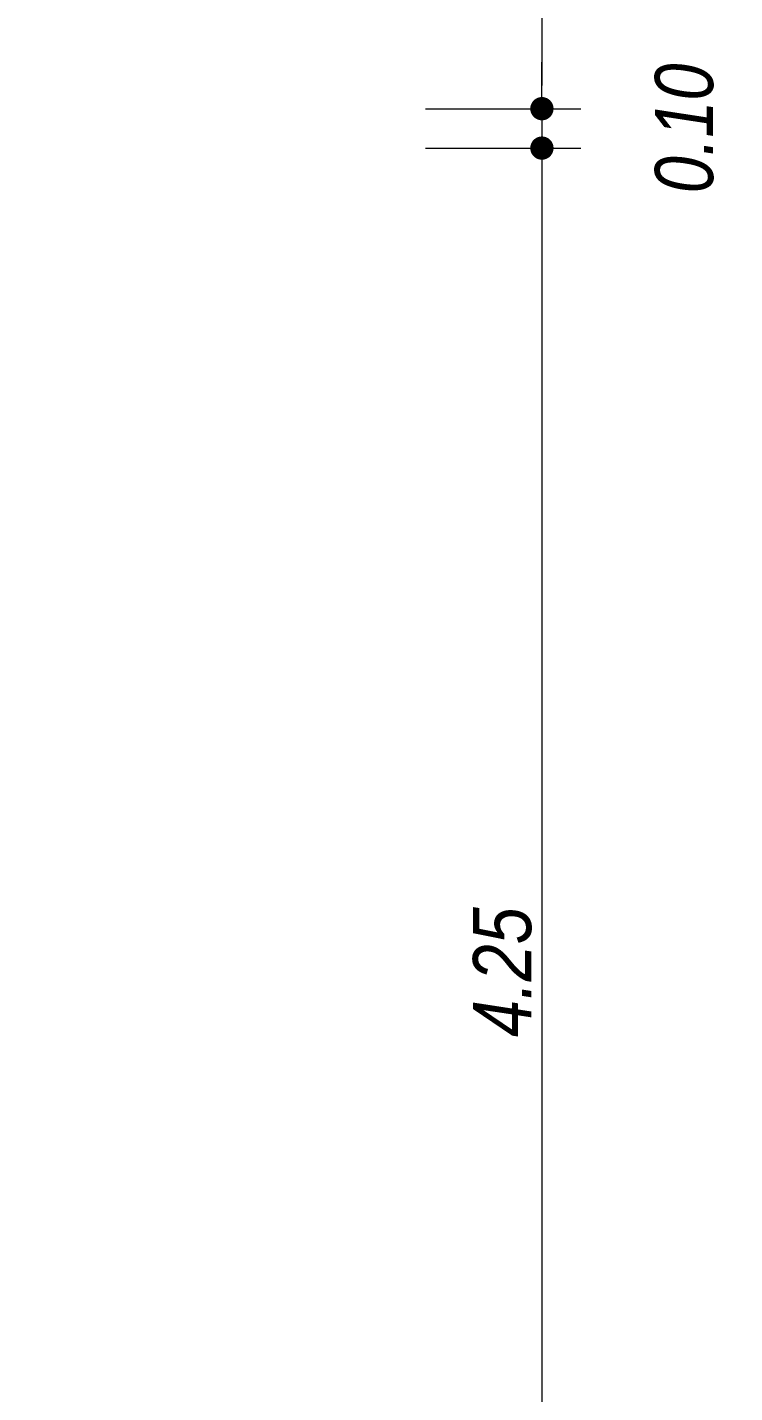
# Model space of a CAD drawing. Header units: inches. Extents: x 140 to 978, y -82 to 38.
# Drawn here: x 886.668 to 888.491, y -5.535 to -2.015 of the extents above; entities that cross this region are included whole.
import ezdxf

# ---------------------------------------------------------------- set-up
doc = ezdxf.new("R2010")
doc.units = ezdxf.units.IN
doc.header["$MEASUREMENT"] = 0
doc.layers.get('0').update_dxf_attribs({"lineweight": 0})
doc.layers.add('UNSAAC-COTA', color=48, linetype='Continuous', lineweight=0)
doc.layers.add('UNSAAC-FACHADA(2DO PLANO)', color=7, linetype='Continuous', lineweight=30)
doc.styles.add('narrow', font='')
doc.styles.get('narrow').set_extended_font_data('Arial Narrow', italic=True)
doc.dimstyles.new('1EN75', dxfattribs={"dimtxt": 0.15, "dimasz": 0.06, "dimexe": 0.1, "dimexo": 0.15, "dimgap": 0.025, "dimtad": 1, "dimzin": 1, "dimdsep": 46, "dimtxsty": 'narrow', "dimblk": 'DOT', "dimcen": 0.1, "dimclrd": 256, "dimclre": 256, "dimclrt": 256, "dimaunit": 1, "dimadec": 3, "dimazin": 0, "dimtfac": 1, "dimtmove": 2, "dimatfit": 3, "dimldrblk": 'ARCHTICK', "dimfxl": 0.3, "dimfxlon": 1, "dimtolj": 1, "dimtzin": 0, "dimlwd": 0, "dimlwe": 0, "dimarcsym": 0})

# ---------------------------------------------------------------- blocks, each defined once
blk = doc.blocks.new('_Dot')
at = {"color": 0, "linetype": 'ByBlock', "lineweight": -2}
blk.add_line((-0.5, 0), (-1, 0), dxfattribs=at)
at = {"color": 0, "linetype": 'ByBlock', "const_width": 0.5}
blk.add_lwpolyline([(-0.25, 0, 1), (0.25, 0, 1)], format="xyb", close=True, dxfattribs=at)
blk = doc.blocks.new('*D252')
at = {"layer": 'Defpoints', "color": 0, "transparency": 16777216}
for p in [(880.3254639167167, 2.469170508310853), (885.7867260582191, -2.115829491694086), (890.5167260582189, -2.115829491694087)]:
    blk.add_point(p, dxfattribs=at)
at = {"layer": 'UNSAAC-COTA', "lineweight": 0, "transparency": 16777216}
for p, q in [((890.2167260582189, 2.46917050831085), (890.6167260582189, 2.46917050831085)), ((890.5167260582189, 2.40917050831085), (890.5167260582189, -2.055829491694087)), ((890.2167260582189, -2.115829491694087), (890.6167260582189, -2.115829491694087))]:
    blk.add_line(p, q, dxfattribs=at)
at = {"layer": 'UNSAAC-COTA', "lineweight": 0, "transparency": 16777216, "xscale": 0.06, "yscale": 0.06, "zscale": 0.06}
for p, rotation in [((890.5167260582189, 2.46917050831085), 90), ((890.5167260582189, -2.115829491694087), 270)]:
    blk.add_blockref('_Dot', p, dxfattribs=dict(at, rotation=rotation))
at = {"layer": 'UNSAAC-COTA', "transparency": 16777216, "insert": (890.4151401100606, 0.1766705083085246), "char_height": 0.15, "attachment_point": 5, "rotation": 90, "style": 'narrow'}
blk.add_mtext('\\A1;4.59', dxfattribs=at)
blk = doc.blocks.new('_ArchTick')
at = {"layer": 'UNSAAC-FACHADA(2DO PLANO)', "color": 0, "const_width": 0.15}
blk.add_lwpolyline([(-0.5, -0.5), (0.5, 0.5)], dxfattribs=at)
blk = doc.blocks.new('*D253')
at = {"layer": 'Defpoints', "color": 0, "transparency": 16777216}
for p in [(885.7867260582193, -2.115829491694086), (885.7867260582193, -6.615829491711025), (890.5167260582191, -6.615829491711027)]:
    blk.add_point(p, dxfattribs=at)
at = {"layer": 'UNSAAC-COTA', "lineweight": 0, "transparency": 16777216}
for p, q in [((890.2167260582191, -2.115829491694087), (890.6167260582191, -2.115829491694087)), ((890.5167260582191, -2.175829491694087), (890.5167260582191, -6.555829491711028)), ((890.2167260582191, -6.615829491711027), (890.6167260582191, -6.615829491711027))]:
    blk.add_line(p, q, dxfattribs=at)
at = {"layer": 'UNSAAC-COTA', "lineweight": 0, "transparency": 16777216, "xscale": 0.06, "yscale": 0.06, "zscale": 0.06}
for p, rotation in [((890.5167260582191, -2.115829491694087), 90), ((890.5167260582191, -6.615829491711027), 270)]:
    blk.add_blockref('_Dot', p, dxfattribs=dict(at, rotation=rotation))
at = {"layer": 'UNSAAC-COTA', "transparency": 16777216, "insert": (890.4151401100609, -4.365829491702414), "char_height": 0.15, "attachment_point": 5, "rotation": 90, "style": 'narrow'}
blk.add_mtext('\\A1;4.50', dxfattribs=at)
blk = doc.blocks.new('*D273')
at = {"layer": 'Defpoints', "color": 0, "transparency": 16777216}
for p in [(887.4866896337026, 24.12413627144082), (889.7095091004094, 24.12413627144081), (887.4866896337026, -13.27586372856067)]:
    blk.add_point(p, dxfattribs=at)
at = {"layer": 'UNSAAC-COTA', "lineweight": 0, "transparency": 16777216}
for p, q in [((889.4095091004094, 24.12413627144081), (889.8095091004094, 24.12413627144081)), ((889.7095091004094, -13.21586372856066), (889.7095091004094, 24.06413627144082)), ((889.4095091004094, -13.27586372856067), (889.8095091004094, -13.27586372856067))]:
    blk.add_line(p, q, dxfattribs=at)
at = {"layer": 'UNSAAC-COTA', "lineweight": 0, "transparency": 16777216, "xscale": 0.06, "yscale": 0.06, "zscale": 0.06}
for p, rotation in [((889.7095091004094, 24.12413627144081), 90), ((889.7095091004094, -13.27586372856067), 270)]:
    blk.add_blockref('_Dot', p, dxfattribs=dict(at, rotation=rotation))
at = {"layer": 'UNSAAC-COTA', "transparency": 16777216, "insert": (889.6079231522511, 5.424136271440219), "char_height": 0.15, "attachment_point": 5, "rotation": 90, "style": 'narrow'}
blk.add_mtext('\\A1;37.40', dxfattribs=at)
blk = doc.blocks.new('*D287')
at = {"layer": 'Defpoints', "color": 0, "transparency": 16777216}
for p in [(881.8182893729336, 2.255473876496353), (885.5624896337026, -2.225063728561167), (888.93928972618, -2.225063728561168)]:
    blk.add_point(p, dxfattribs=at)
at = {"layer": 'UNSAAC-COTA', "lineweight": 0, "transparency": 16777216}
for p, q in [((888.6392897261801, 2.255473876496351), (889.0392897261801, 2.255473876496351)), ((888.93928972618, 2.195473876496351), (888.93928972618, -2.165063728561168)), ((888.6392897261801, -2.225063728561168), (889.0392897261801, -2.225063728561168))]:
    blk.add_line(p, q, dxfattribs=at)
at = {"layer": 'UNSAAC-COTA', "lineweight": 0, "transparency": 16777216, "xscale": 0.06, "yscale": 0.06, "zscale": 0.06}
for p, rotation in [((888.93928972618, 2.255473876496351), 90), ((888.93928972618, -2.225063728561168), 270)]:
    blk.add_blockref('_Dot', p, dxfattribs=dict(at, rotation=rotation))
at = {"layer": 'UNSAAC-COTA', "transparency": 16777216, "insert": (888.8377037780218, 0.0152050739677345), "char_height": 0.15, "attachment_point": 5, "rotation": 90, "style": 'narrow'}
blk.add_mtext('\\A1;4.48', dxfattribs=at)
blk = doc.blocks.new('*D288')
at = {"layer": 'Defpoints', "color": 0, "transparency": 16777216}
for p in [(885.5624896337026, -2.225063728561167), (885.5624896337026, -2.3266637285613), (888.93928972618, -2.326663728561301)]:
    blk.add_point(p, dxfattribs=at)
at = {"layer": 'UNSAAC-COTA', "lineweight": 0, "transparency": 16777216}
for p, q in [((888.93928972618, -2.165063728561168), (888.93928972618, -2.105063728561168)), ((888.6392897261801, -2.225063728561168), (889.0392897261801, -2.225063728561168)), ((888.93928972618, -2.225063728561168), (888.93928972618, -2.326663728561301)), ((888.6392897261801, -2.326663728561301), (889.0392897261801, -2.326663728561301)), ((888.93928972618, -2.386663728561301), (888.93928972618, -2.446663728561301))]:
    blk.add_line(p, q, dxfattribs=at)
at = {"layer": 'UNSAAC-COTA', "lineweight": 0, "transparency": 16777216, "xscale": 0.06, "yscale": 0.06, "zscale": 0.06}
for p, rotation in [((888.93928972618, -2.225063728561168), 270), ((888.93928972618, -2.326663728561301), 90)]:
    blk.add_blockref('_Dot', p, dxfattribs=dict(at, rotation=rotation))
at = {"layer": 'UNSAAC-COTA', "transparency": 16777216, "insert": (889.05995305341, -2.275863728561021), "char_height": 0.15, "attachment_point": 5, "rotation": 90, "style": 'narrow'}
blk.add_mtext('\\A1;0.10', dxfattribs=at)
blk = doc.blocks.new('*D289')
at = {"layer": 'Defpoints', "color": 0, "transparency": 16777216}
for p in [(885.5624896337026, -2.3266637285613), (885.5624896337026, -2.425063728561355), (888.93928972618, -2.425063728561355)]:
    blk.add_point(p, dxfattribs=at)
at = {"layer": 'UNSAAC-COTA', "lineweight": 0, "transparency": 16777216}
for p, q in [((888.93928972618, -2.2666637285613), (888.93928972618, -2.2066637285613)), ((888.6392897261801, -2.326663728561301), (889.0392897261801, -2.326663728561301)), ((888.93928972618, -2.326663728561301), (888.93928972618, -2.425063728561355)), ((888.6392897261801, -2.425063728561355), (889.0392897261801, -2.425063728561356)), ((888.93928972618, -2.485063728561355), (888.93928972618, -2.545063728561356))]:
    blk.add_line(p, q, dxfattribs=at)
at = {"layer": 'UNSAAC-COTA', "lineweight": 0, "transparency": 16777216, "xscale": 0.06, "yscale": 0.06, "zscale": 0.06}
for p, rotation in [((888.93928972618, -2.326663728561301), 270), ((888.93928972618, -2.425063728561355), 90)]:
    blk.add_blockref('_Dot', p, dxfattribs=dict(at, rotation=rotation))
at = {"layer": 'UNSAAC-COTA', "transparency": 16777216, "insert": (889.3065475706549, -2.375863728561185), "char_height": 0.15, "attachment_point": 5, "rotation": 90, "style": 'narrow'}
blk.add_mtext('\\A1;0.10', dxfattribs=at)
blk = doc.blocks.new('*D290')
at = {"layer": 'Defpoints', "color": 0, "transparency": 16777216}
for p in [(885.5624896337026, -2.425063728561355), (885.5624896337026, -2.526663728561346), (888.93928972618, -2.526663728561346)]:
    blk.add_point(p, dxfattribs=at)
at = {"layer": 'UNSAAC-COTA', "lineweight": 0, "transparency": 16777216}
for p, q in [((888.93928972618, -2.365063728561355), (888.93928972618, -2.305063728561355)), ((888.6392897261801, -2.425063728561355), (889.0392897261801, -2.425063728561356)), ((888.93928972618, -2.425063728561355), (888.93928972618, -2.526663728561346)), ((888.6392897261801, -2.526663728561346), (889.0392897261801, -2.526663728561346)), ((888.93928972618, -2.586663728561346), (888.93928972618, -2.646663728561346))]:
    blk.add_line(p, q, dxfattribs=at)
at = {"layer": 'UNSAAC-COTA', "lineweight": 0, "transparency": 16777216, "xscale": 0.06, "yscale": 0.06, "zscale": 0.06}
for p, rotation in [((888.93928972618, -2.425063728561355), 270), ((888.93928972618, -2.526663728561346), 90)]:
    blk.add_blockref('_Dot', p, dxfattribs=dict(at, rotation=rotation))
at = {"layer": 'UNSAAC-COTA', "transparency": 16777216, "insert": (888.7106170369989, -2.475863728561137), "char_height": 0.15, "attachment_point": 5, "rotation": 90, "style": 'narrow'}
blk.add_mtext('\\A1;0.10', dxfattribs=at)
blk = doc.blocks.new('*D291')
at = {"layer": 'Defpoints', "color": 0, "transparency": 16777216}
for p in [(885.5624896337026, -2.526663728561346), (885.5624896337026, -6.575063728561332), (888.93928972618, -6.575063728561333)]:
    blk.add_point(p, dxfattribs=at)
at = {"layer": 'UNSAAC-COTA', "lineweight": 0, "transparency": 16777216}
for p, q in [((888.6392897261801, -2.526663728561346), (889.0392897261801, -2.526663728561346)), ((888.93928972618, -2.586663728561346), (888.93928972618, -6.515063728561334)), ((888.6392897261801, -6.575063728561333), (889.0392897261801, -6.575063728561333))]:
    blk.add_line(p, q, dxfattribs=at)
at = {"layer": 'UNSAAC-COTA', "lineweight": 0, "transparency": 16777216, "xscale": 0.06, "yscale": 0.06, "zscale": 0.06}
for p, rotation in [((888.93928972618, -2.526663728561346), 90), ((888.93928972618, -6.575063728561333), 270)]:
    blk.add_blockref('_Dot', p, dxfattribs=dict(at, rotation=rotation))
at = {"layer": 'UNSAAC-COTA', "transparency": 16777216, "insert": (888.8377037780218, -4.550863728561197), "char_height": 0.15, "attachment_point": 5, "rotation": 90, "style": 'narrow'}
blk.add_mtext('\\A1;4.05', dxfattribs=at)
blk = doc.blocks.new('*D395')
at = {"layer": 'Defpoints', "color": 0, "transparency": 16777216}
for p in [(885.8568666317219, -0.1258637285613418), (885.8568666317219, -2.22506372856148), (887.9943318481, -2.22506372856148)]:
    blk.add_point(p, dxfattribs=at)
at = {"layer": 'UNSAAC-COTA', "lineweight": 0, "transparency": 16777216}
for p, q in [((887.6943318481001, -0.1258637285613423), (888.0943318481001, -0.1258637285613424)), ((887.9943318481, -0.1858637285613424), (887.9943318481, -2.16506372856148)), ((887.6943318481001, -2.22506372856148), (888.0943318481001, -2.22506372856148))]:
    blk.add_line(p, q, dxfattribs=at)
at = {"layer": 'UNSAAC-COTA', "lineweight": 0, "transparency": 16777216, "xscale": 0.06, "yscale": 0.06, "zscale": 0.06}
for p, rotation in [((887.9943318481, -0.1258637285613424), 90), ((887.9943318481, -2.22506372856148), 270)]:
    blk.add_blockref('_Dot', p, dxfattribs=dict(at, rotation=rotation))
at = {"layer": 'UNSAAC-COTA', "transparency": 16777216, "insert": (887.8927458999418, -1.175463728561269), "char_height": 0.15, "attachment_point": 5, "rotation": 90, "style": 'narrow'}
blk.add_mtext('\\A1;2.10', dxfattribs=at)
blk = doc.blocks.new('*D396')
at = {"layer": 'Defpoints', "color": 0, "transparency": 16777216}
for p in [(885.8568666317219, -2.22506372856148), (885.8568666317219, -2.326663728560447), (887.9943318481, -2.326663728560448)]:
    blk.add_point(p, dxfattribs=at)
at = {"layer": 'UNSAAC-COTA', "lineweight": 0, "transparency": 16777216}
for p, q in [((887.9943318481, -2.16506372856148), (887.9943318481, -2.10506372856148)), ((887.6943318481001, -2.22506372856148), (888.0943318481001, -2.22506372856148)), ((887.9943318481, -2.22506372856148), (887.9943318481, -2.326663728560448)), ((887.6943318481001, -2.326663728560448), (888.0943318481001, -2.326663728560448)), ((887.9943318481, -2.386663728560448), (887.9943318481, -2.446663728560448))]:
    blk.add_line(p, q, dxfattribs=at)
at = {"layer": 'UNSAAC-COTA', "lineweight": 0, "transparency": 16777216, "xscale": 0.06, "yscale": 0.06, "zscale": 0.06}
for p, rotation in [((887.9943318481, -2.22506372856148), 270), ((887.9943318481, -2.326663728560448), 90)]:
    blk.add_blockref('_Dot', p, dxfattribs=dict(at, rotation=rotation))
at = {"layer": 'UNSAAC-COTA', "transparency": 16777216, "insert": (888.3615896925749, -2.275863728560821), "char_height": 0.15, "attachment_point": 5, "rotation": 90, "style": 'narrow'}
blk.add_mtext('\\A1;0.10', dxfattribs=at)
blk = doc.blocks.new('*D397')
at = {"layer": 'Defpoints', "color": 0, "transparency": 16777216}
for p in [(885.8568666317219, -2.326663728560447), (885.8568666317219, -6.57506372856065), (887.9943318481, -6.575063728560651)]:
    blk.add_point(p, dxfattribs=at)
at = {"layer": 'UNSAAC-COTA', "lineweight": 0, "transparency": 16777216}
for p, q in [((887.6943318481001, -2.326663728560448), (888.0943318481001, -2.326663728560448)), ((887.9943318481, -2.386663728560448), (887.9943318481, -6.515063728560651)), ((887.6943318481001, -6.575063728560651), (888.0943318481001, -6.575063728560651))]:
    blk.add_line(p, q, dxfattribs=at)
at = {"layer": 'UNSAAC-COTA', "lineweight": 0, "transparency": 16777216, "xscale": 0.06, "yscale": 0.06, "zscale": 0.06}
for p, rotation in [((887.9943318481, -2.326663728560448), 90), ((887.9943318481, -6.575063728560651), 270)]:
    blk.add_blockref('_Dot', p, dxfattribs=dict(at, rotation=rotation))
at = {"layer": 'UNSAAC-COTA', "transparency": 16777216, "insert": (887.8927458999418, -4.450863728560407), "char_height": 0.15, "attachment_point": 5, "rotation": 90, "style": 'narrow'}
blk.add_mtext('\\A1;4.25', dxfattribs=at)

msp = doc.modelspace()

# ---------------------------------------------------------------- dimensions: what is measured, and where the dimension line sits
at = {"layer": 'UNSAAC-COTA'}
for base, p1, p2, picture, middle in [((889.7095091004094, 24.12413627144081), (887.4866896337026, -13.27586372856067), (887.4866896337026, 24.12413627144082), '*D273', (889.6079231522511, 5.424136271440219)), ((890.5167260582189, -2.115829491694087), (880.3254639167167, 2.469170508310853), (885.7867260582191, -2.115829491694086), '*D252', (890.4151401100606, 0.1766705083085246)), ((888.93928972618, -2.225063728561168), (881.8182893729336, 2.255473876496353), (885.5624896337026, -2.225063728561167), '*D287', (888.8377037780218, 0.0152050739677345)), ((887.9943318481, -2.22506372856148), (885.8568666317219, -0.1258637285613418), (885.8568666317219, -2.22506372856148), '*D395', (887.8927458999418, -1.175463728561269)), ((890.5167260582191, -6.615829491711027), (885.7867260582193, -2.115829491694086), (885.7867260582193, -6.615829491711025), '*D253', (890.4151401100609, -4.365829491702414)), ((887.9943318481, -2.326663728560448), (885.8568666317219, -2.22506372856148), (885.8568666317219, -2.326663728560447), '*D396', (888.3615896925749, -2.275863728560821)), ((888.93928972618, -2.425063728561355), (885.5624896337026, -2.3266637285613), (885.5624896337026, -2.425063728561355), '*D289', (889.3065475706549, -2.375863728561185)), ((887.9943318481, -6.575063728560651), (885.8568666317219, -2.326663728560447), (885.8568666317219, -6.57506372856065), '*D397', (887.8927458999418, -4.450863728560407)), ((888.93928972618, -6.575063728561333), (885.5624896337026, -2.526663728561346), (885.5624896337026, -6.575063728561332), '*D291', (888.8377037780218, -4.550863728561197))]:
    dim = msp.add_linear_dim(base=base, p1=p1, p2=p2, angle=90, dimstyle='1EN75', dxfattribs=at)
    dim.commit()
    dim.dimension.update_dxf_attribs({"geometry": picture, "text_midpoint": middle})
for base, p1, p2, picture, middle in [((888.93928972618, -2.326663728561301), (885.5624896337026, -2.225063728561167), (885.5624896337026, -2.3266637285613), '*D288', (889.05995305341, -2.275863728561021)), ((888.93928972618, -2.526663728561346), (885.5624896337026, -2.425063728561355), (885.5624896337026, -2.526663728561346), '*D290', (888.7106170369989, -2.475863728561137))]:
    dim = msp.add_linear_dim(base=base, p1=p1, p2=p2, angle=90, dimstyle='1EN75', dxfattribs=at)
    dim.commit()
    dim.dimension.update_dxf_attribs({"geometry": picture, "text_midpoint": middle, "dimtype": 160})

doc.saveas('drawing.dxf')
